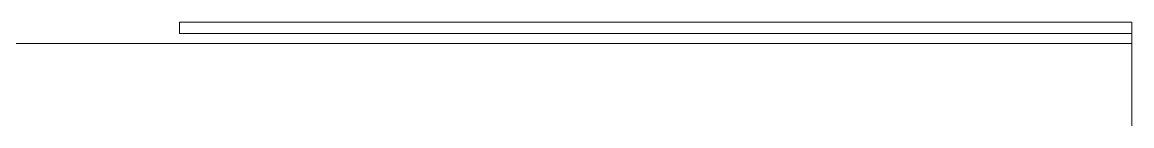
# Model space of a CAD drawing. Header units: metres. Extents: x -232 to 581, y 30 to 789.
# Drawn here: x 107.958 to 108.716, y 605.626 to 605.696 of the extents above; entities that cross this region are included whole.
import ezdxf

# ---------------------------------------------------------------- set-up
doc = ezdxf.new("R2010")
doc.units = ezdxf.units.M
doc.layers.add('A-WALL', color=250, linetype='Continuous', lineweight=20)
doc.layers.add('baños', color=140, linetype='Continuous', lineweight=0)
doc.styles.get("Standard").update_dxf_attribs({"font": 'arial.ttf'})

# ---------------------------------------------------------------- blocks, each defined once
blk = doc.blocks.new('20.03.2026 LN 09 SEGUNDO NIVEL ARQ')
at = {"layer": 'A-WALL', "color": 5}
blk.add_line((84.94593, -44.93863), (84.94593, -45.00863), dxfattribs=at)
at = {"layer": 'baños', "color": 5}
blk.add_line((83.39593, -44.9525), (84.94593, -44.9525), dxfattribs=at)
blk.add_lwpolyline([(84.94593, -44.9379), (84.2959, -44.9379), (84.2959, -44.94566), (84.94593, -44.94566)], close=True, dxfattribs=at)
at = {"layer": 'baños', "color": 5, "linetype": 'Continuous', "flags": 8}
for tag, p in [('MODELNUMBER', (83.78129, -42.91752, 0)), ('TRADENAME', (83.78129, -42.91756, 0)), ('PRODUCT', (83.78129, -42.9176, 0)), ('MATERIAL', (83.78129, -42.91764, 0)), ('MODELNUMBER', (84.95603, -42.91752, 0)), ('TRADENAME', (84.95603, -42.91756, 0)), ('MATERIAL', (84.95603, -42.91764, 0)), ('PRODUCT', (84.95603, -42.9176, 0))]:
    blk.add_attdef(tag, p, '', height=0.0000254, rotation=180.00008, dxfattribs=at)
at = {"layer": 'baños', "color": 5, "linetype": 'Continuous'}
for tag, p, rotation in [('MODELNUMBER', (85.8912, -56.99337), 180.00008), ('TRADENAME', (85.89116, -56.99332), 180.00008), ('MATERIAL', (85.89139, -56.99324), 180.00008), ('PRODUCT', (85.89139, -56.99328), 180.00008), ('MODELNUMBER', (86.60077, -56.99337), 179.99992), ('TRADENAME', (86.60077, -56.99332), 179.99992), ('MATERIAL', (86.60077, -56.99324), 179.99992), ('PRODUCT', (86.60077, -56.99328), 179.99992)]:
    blk.add_attdef(tag, p, '', height=0.0000254, rotation=rotation, dxfattribs=at)

msp = doc.modelspace()

# ---------------------------------------------------------------- block references
at = {"color": 1}
msp.add_blockref('20.03.2026 LN 09 SEGUNDO NIVEL ARQ', (23.76983, 650.63423), dxfattribs=at)

doc.saveas('drawing.dxf')
